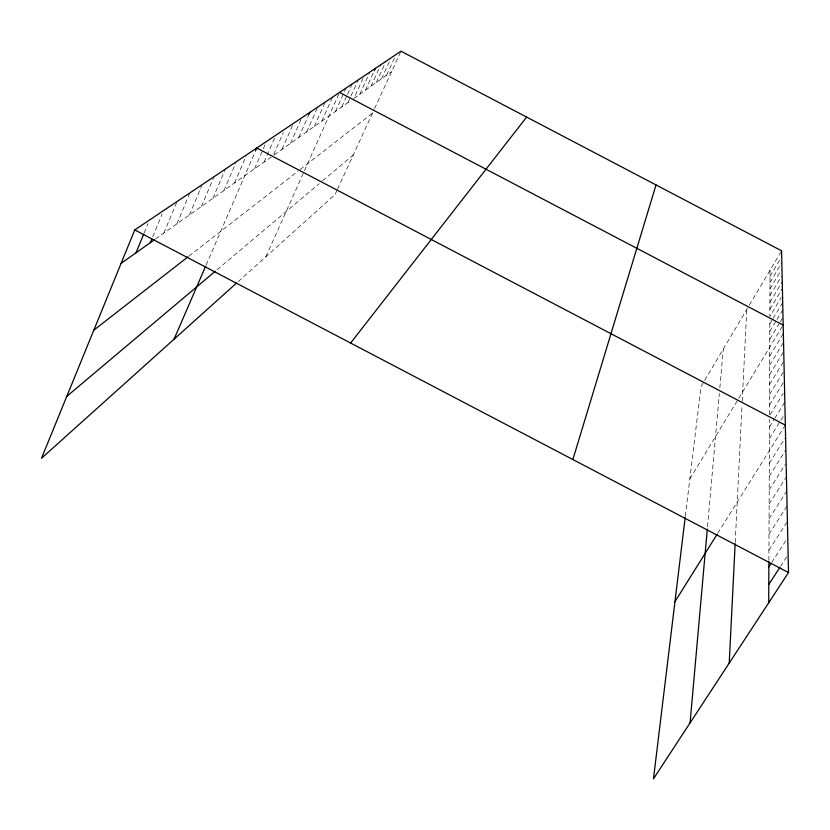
<?xml version="1.0" encoding="UTF-8"?>
<svg xmlns="http://www.w3.org/2000/svg" width="830" height="830" viewBox="0 0 830 830"><rect width="100%" height="100%" fill="white"/><g stroke="black" fill="none" stroke-linecap="round" stroke-linejoin="round"><path stroke-width="0.62" stroke-dasharray="4.15 3.11" d="M768.891 560.458L769.452 419.492M769.472 414.554L769.846 320.131M770.043 270.227L769.866 316.448L781.196 297.586M735.214 542.488L742.03 404.916M742.217 401.264L746.761 309.476M707.513 526.718L719.351 393.545M719.849 387.89L723.314 349.015M685.31 516.27L701.049 386.531L704.12 381.364M144.213 232.898L148.062 223.54M152.741 236.758L162.099 214.15M163.894 233.054L177.039 201.545M176.935 223.81L189.406 194.096M189.437 214.949L201.742 185.796M201.41 206.463L214.047 176.697M212.916 198.318L225.376 169.092M223.955 190.495L235.772 162.929M234.568 182.963L246.209 155.936M206.099 265.123L255.775 150.323M254.613 168.76L265.942 142.698M264.085 162.058L275.269 136.421M273.713 154.432L283.258 132.655M282.024 149.338L292.907 124.583M290.521 143.32L301.28 118.949M298.738 137.5L308.853 114.654M306.675 131.877L317.672 107.132M314.352 126.43L325.215 102.069M321.77 121.17L332.508 97.172M265.87 256.74L339.045 93.614M335.486 111.448L345.986 88.125M341.825 106.956L347.023 95.45M347.542 94.298L352.211 83.944M347.988 102.598L358.249 79.888M363.052 78.3L353.974 98.355L391.542 71.722M359.784 94.236L369.309 73.279M365.439 90.221L374.34 70.685M370.948 86.33L380.783 64.761M376.301 82.533L385.525 62.354M381.52 78.829L390.619 58.961M386.593 75.24L395.609 55.61M337.022 190.257L335.009 194.635L237.567 282.159M337.519 189.167L374.05 109.768M374.569 108.626L400.994 51.19M704.732 380.327L748.691 306.229M749.334 305.15L781.58 250.795M770.022 276.317L781.704 256.667M770.001 282.563L781.829 262.685M769.97 288.975L781.331 269.937M769.95 295.563L781.466 276.297M769.918 302.338L782.244 281.754M769.887 309.289L782.389 288.467M769.835 323.804L772.408 319.54M773.052 318.471L782.69 302.462M769.804 331.377L776.32 320.577M776.973 319.498L782.846 309.777M769.773 339.169L779.702 322.766M780.356 321.677L782.348 318.388M689.844 478.962L738.119 399.355M738.762 398.276L782.503 326.159M769.701 356.039L783.354 333.587M769.669 365.169L783.551 342.406M769.628 374.61L783.738 351.526M769.586 384.373L783.292 362.015M769.555 394.468L783.489 371.788M769.514 404.926L784.371 380.814M770.126 414.689L783.281 393.42M769.42 426.983L774.11 419.42M774.784 418.341L784.838 402.145M769.379 438.624L784.392 414.512M717.722 533.265L784.661 426.184M769.275 463.264L785.585 437.265M769.223 476.316L785.865 449.901M769.171 489.897L785.46 464.126M769.109 504.028L786.435 476.752M769.057 518.76L786.747 491.028M768.995 534.115L787.068 505.916M768.933 550.155L786.716 522.537M771.661 562.584L786.352 539.884M780.522 566.392L786.736 556.847M217.107 269.698L319.135 183.731M322.6 180.805L353.248 154.982M188.877 256.159L298.24 171.001M300.159 169.507L372.463 113.202M155.511 238.988L271.182 157.026M274.19 154.888L350.976 100.472"/><path stroke-width="1.25" d="M768.715 602.756L768.881 561.744M729.228 663.087L735.152 543.692M690.072 722.899L707.305 529.104M685.175 517.432L653.48 778.81L788.5 572.544L781.58 250.795L400.994 51.19L134.761 229.92L41.5 458.274L236.602 283.03M572.876 459.54L656.022 184.945M136.016 252.808L143.725 234.07M150.272 242.702L151.755 239.133M174.041 339.221L205.601 266.285M255.775 150.323L256.781 148.01L785.325 425.116M308.853 114.654L309.87 112.372M374.34 70.685L375.388 68.382M674.956 601.698L717.058 534.333M768.86 566.9L770.956 563.663M768.788 584.424L779.837 567.461M350.613 343.049L526.625 117.082M66.784 396.387L215.281 271.244M93.821 330.164L187.922 256.895M121.097 263.38L154.463 239.735M339.574 92.431L783.178 325.049M134.761 229.92L788.5 572.544"/></g></svg>
